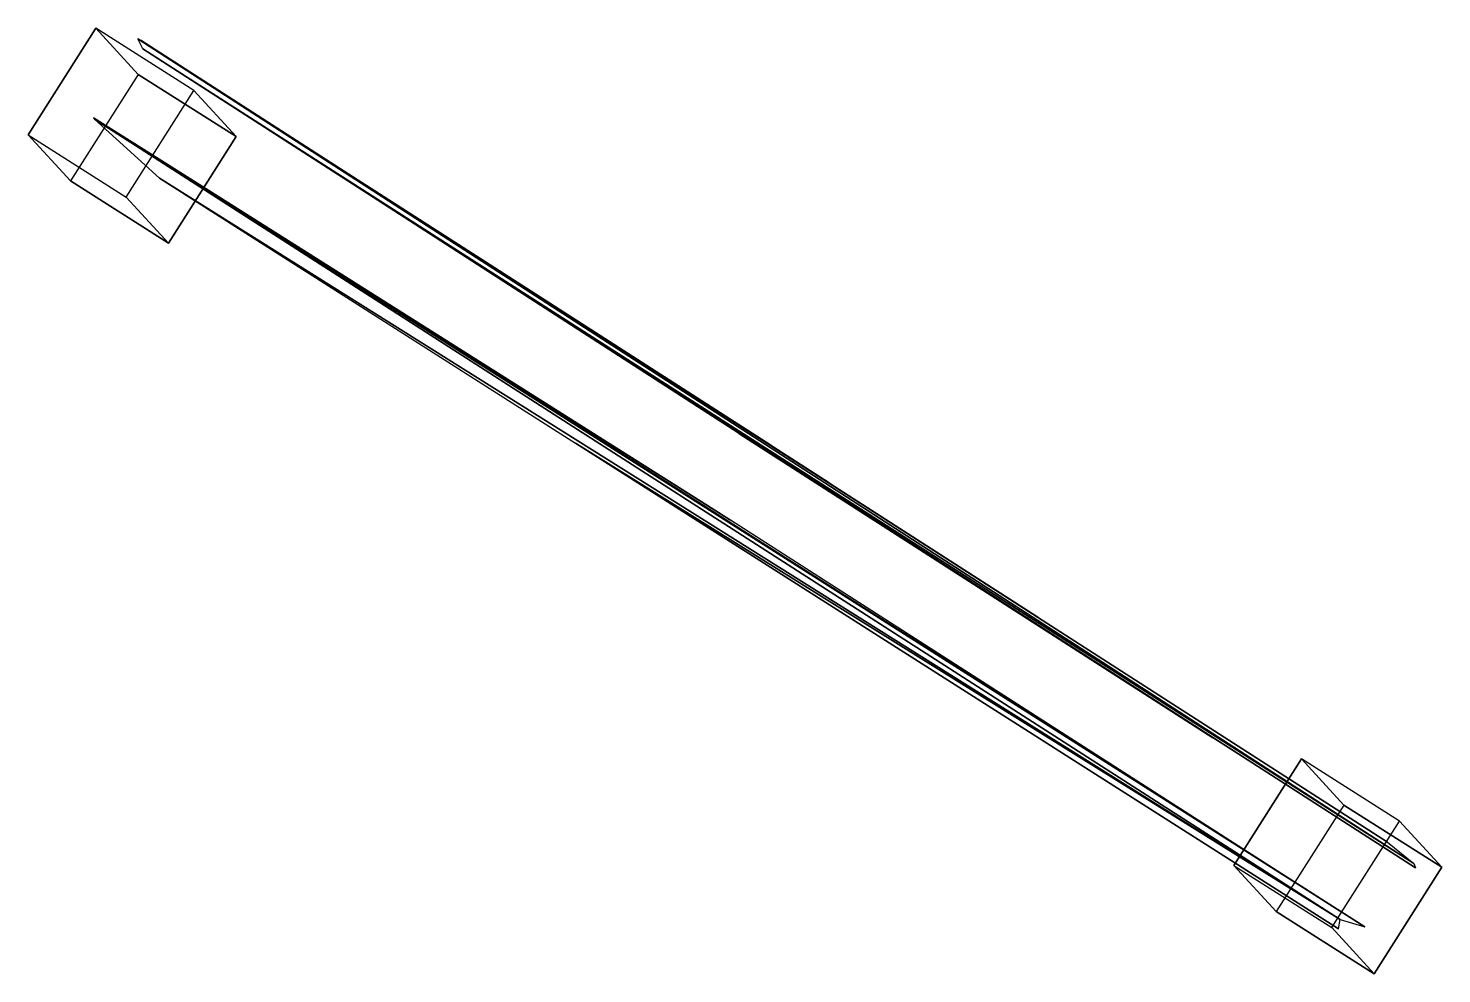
# Model space of a CAD drawing. Extents: x -135.9 to -110.5, y 44.3 to 83.2.
# Drawn here: x -135.93 to -134.418, y 44.301 to 45.312 of the extents above; entities that cross this region are included whole.
import ezdxf

# ---------------------------------------------------------------- set-up
doc = ezdxf.new("R2010")
doc.units = 0
doc.layers.get('0').update_dxf_attribs({"color": 254, "linetype": 'CONTINUOUS'})

msp = doc.modelspace()

# ---------------------------------------------------------------- meshes
at = {"color": 151}
mesh = msp.add_polyface(dxfattribs=at)
corners = [(-135.825, 45.1317, 0.7604), (-135.7526, 45.2456, 0.7617), (-135.9297, 45.1982, 0.7647), (-135.8573, 45.3121, 0.766), (-135.7798, 45.0825, 2.6023), (-135.7074, 45.1963, 2.6036), (-135.8845, 45.1489, 2.6067), (-135.8121, 45.2628, 2.6079)]
mesh.append_faces([[corners[k] for k in face] for face in [(0, 1, 3, 2), (0, 1, 5, 4), (1, 3, 7, 5), (2, 3, 7, 6), (2, 0, 4, 6), (4, 5, 7, 6)]], dxfattribs={"color": 151})
mesh = msp.add_polyface(dxfattribs=at)
corners = [(-135.1356, 44.8664, 1.6972), (-135.4456, 45.0657, 1.7), (-135.3169, 44.9829, 1.696), (-135.073, 44.8261, 1.7015), (-135.8125, 45.3009, 1.7985), (-135.809, 45.2995, 1.6889), (-134.85, 44.6826, 1.706), (-134.4761, 44.4421, 1.7075), (-134.4478, 44.4194, 2.2266), (-135.8073, 45.2901, 2.6657), (-134.4459, 44.4146, 2.6529), (-134.6627, 44.5536, 2.7012), (-135.1697, 44.8788, 2.8011), (-135.1074, 44.8387, 2.8013)]
mesh.append_faces([[corners[k] for k in face] for face in [(0, 1, 2), (1, 0, 3), (1, 4, 5), (4, 1, 3), (4, 3, 6), (4, 6, 7), (4, 7, 8), (4, 8, 9), (9, 8, 10), (9, 10, 11), (9, 11, 12), (12, 11, 13)]], dxfattribs={"color": 151})
mesh = msp.add_polyface(dxfattribs=at)
corners = [(-134.5284, 44.3495, 1.7159), (-135.3444, 44.8687, 1.7187), (-134.8217, 44.5361, 1.7135), (-134.5268, 44.3593, 2.2273), (-135.7892, 45.1517, 1.7198), (-135.8587, 45.215, 2.6214), (-134.5002, 44.3515, 2.6544), (-135.8599, 45.2165, 2.655), (-134.598, 44.414, 2.6729), (-135.7897, 45.1722, 2.6702), (-135.7229, 45.13, 2.6883), (-135.1788, 44.7862, 2.7988), (-135.1995, 44.7994, 2.7977)]
mesh.append_faces([[corners[k] for k in face] for face in [(0, 1, 2), (1, 0, 3), (1, 3, 4), (4, 3, 5), (5, 3, 6), (5, 6, 7), (7, 6, 8), (7, 8, 9), (9, 8, 10), (10, 8, 11), (10, 11, 12)]], dxfattribs={"color": 151})
mesh = msp.add_polyface(dxfattribs=at)
corners = [(-134.5356, 44.3507, 0.7162), (-134.4633, 44.4646, 0.7174), (-134.6403, 44.4172, 0.7205), (-134.568, 44.5311, 0.7218), (-134.4904, 44.3015, 2.559), (-134.418, 44.4153, 2.5603), (-134.5951, 44.3679, 2.5634), (-134.5227, 44.4818, 2.5646)]
mesh.append_faces([[corners[k] for k in face] for face in [(0, 1, 3, 2), (0, 1, 5, 4), (1, 3, 7, 5), (2, 3, 7, 6), (2, 0, 4, 6), (4, 5, 7, 6)]], dxfattribs={"color": 151})

doc.saveas('drawing.dxf')
